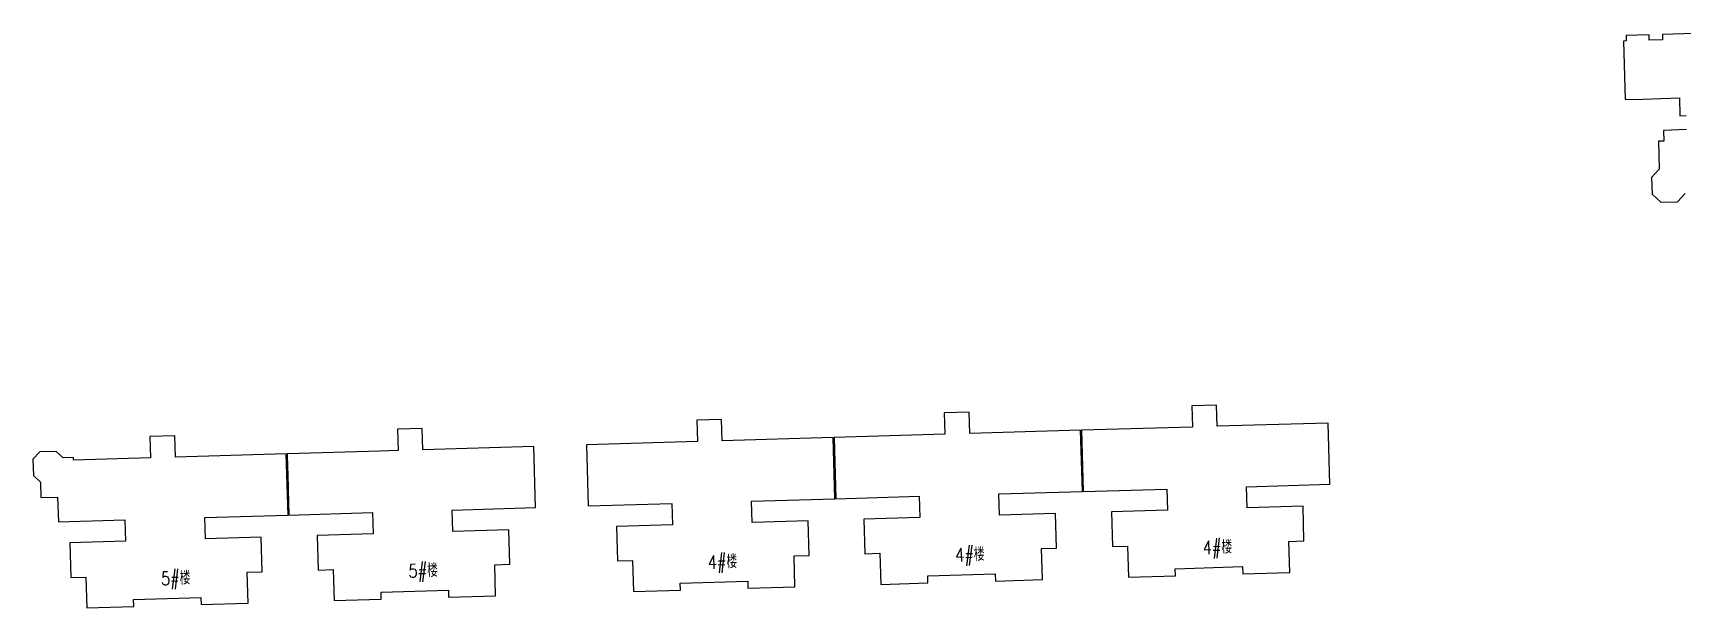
# Model space of a CAD drawing. Extents: x 475 to 1388, y 546 to 1154.
# Drawn here: x 594.3 to 780.3, y 545.6 to 610.4 of the extents above; entities that cross this region are included whole.
import ezdxf

# ---------------------------------------------------------------- set-up
doc = ezdxf.new("R2010")
doc.units = 0
doc.header["$LTSCALE"] = 1000
doc.header["$MEASUREMENT"] = 0
doc.layers.add('外墙', color=42, linetype='Continuous')
doc.layers.add('建筑型号', color=2, linetype='Continuous', lineweight=18)
doc.styles.add('_HZTXT', font='txt.shx', dxfattribs={"width": 0.8, "bigfont": 'hztxt.shx'})

msp = doc.modelspace()

# ---------------------------------------------------------------- linework, layer by layer
at = {"layer": '外墙', "color": 2, "ltscale": 0.1}
for points in [[(783.96, 610.39), (777.96, 610.21), (777.98, 609.61), (776.48, 609.57), (776.46, 610.17), (773.86, 610.09), (773.88, 609.49), (773.58, 609.48), (773.77, 602.88), (775.77, 602.94), (779.87, 603.06), (779.93, 601.06), (780.63, 601.08)], [(780.68, 599.49), (778.08, 599.41), (778.11, 598.21), (777.51, 598.19), (777.61, 595.03), (776.73, 594.11), (776.79, 592.23), (777.78, 591.3), (779.66, 591.35), (780.53, 592.28)]]:
    msp.add_lwpolyline(points, dxfattribs=at)
for points in [[(684.81, 557.89), (694.21, 558.16), (694.28, 555.76), (687.98, 555.58), (688.09, 551.68), (689.79, 551.73), (689.9, 548.23), (695.19, 548.39), (695.17, 549.19), (702.77, 549.41), (702.79, 548.61), (708.09, 548.77), (707.99, 552.26), (709.68, 552.31), (709.57, 556.21), (703.27, 556.03), (703.2, 558.43), (712.6, 558.7), (712.4, 565.6), (699.9, 565.23), (699.83, 567.63), (697.03, 567.55), (697.1, 565.15), (684.61, 564.79)], [(712.7, 558.7), (722.1, 558.98), (722.17, 556.58), (715.87, 556.4), (715.98, 552.5), (717.68, 552.55), (717.78, 549.05), (723.08, 549.2), (723.06, 550), (730.65, 550.23), (730.68, 549.43), (735.98, 549.58), (735.87, 553.08), (737.57, 553.13), (737.46, 557.03), (731.16, 556.84), (731.09, 559.24), (740.49, 559.52), (740.29, 566.42), (727.79, 566.05), (727.72, 568.45), (724.92, 568.37), (724.99, 565.97), (712.5, 565.6)], [(633.48, 563.26), (622.99, 562.95), (623.03, 561.4), (623.06, 560.65), (623.11, 558.95), (623.19, 556.05), (632.59, 556.33), (632.66, 553.93), (626.36, 553.74), (626.48, 549.85), (628.18, 549.9), (628.28, 546.4), (633.58, 546.56), (633.56, 547.36), (641.15, 547.58), (641.18, 546.78), (646.48, 546.94), (646.37, 550.44), (648.07, 550.49), (647.95, 554.39), (641.66, 554.2), (641.59, 556.6), (650.98, 556.88), (650.78, 563.78), (638.28, 563.4), (638.21, 565.8), (635.41, 565.72), (635.48, 563.32)], [(656.92, 557.07), (666.32, 557.35), (666.39, 554.95), (660.09, 554.76), (660.21, 550.87), (661.91, 550.91), (662.01, 547.42), (667.31, 547.57), (667.28, 548.37), (674.88, 548.59), (674.9, 547.79), (680.2, 547.95), (680.1, 551.45), (681.8, 551.5), (681.68, 555.4), (675.39, 555.21), (675.32, 557.61), (684.71, 557.89), (684.51, 564.78), (672.01, 564.42), (671.94, 566.82), (669.15, 566.73), (669.22, 564.33), (656.72, 563.97)], [(598.9, 562.23), (598.89, 562.53), (597.73, 562.49), (596.96, 563.22), (595.13, 563.17), (594.34, 562.33), (594.4, 560.5), (595.17, 559.77), (595.22, 558.02), (597.12, 558.07), (597.21, 555.27), (604.7, 555.5), (604.77, 553.1), (598.48, 552.91), (598.59, 549.01), (600.29, 549.06), (600.4, 545.57), (605.69, 545.72), (605.67, 546.52), (613.27, 546.75), (613.29, 545.95), (618.59, 546.11), (618.48, 549.61), (620.18, 549.66), (620.07, 553.56), (613.77, 553.37), (613.7, 555.77), (623.09, 556.05), (622.89, 562.95), (610.39, 562.57), (610.32, 564.97), (607.52, 564.89), (607.59, 562.49)]]:
    msp.add_lwpolyline(points, close=True, dxfattribs=at)

# ---------------------------------------------------------------- texts
at = {"layer": '建筑型号', "color": 0, "style": '_HZTXT', "width": 0.8}
for s, p in [('4#楼', (698.29, 550.8)), ('4#楼', (726.18, 551.62)), ('5#楼', (636.67, 548.98)), ('4#楼', (670.4, 549.98)), ('5#楼', (608.79, 548.14))]:
    msp.add_text(s, height=1.5, rotation=1.7114, dxfattribs=at).set_placement(p)

doc.saveas('drawing.dxf')
